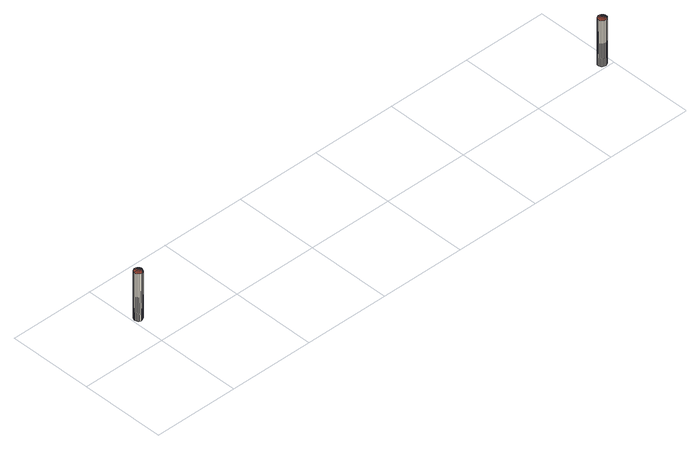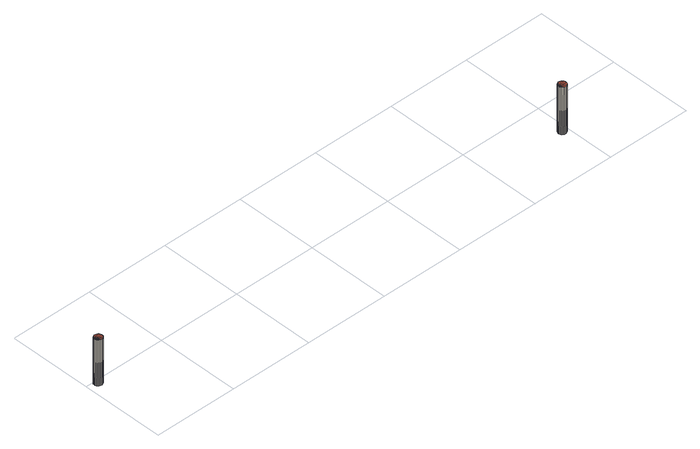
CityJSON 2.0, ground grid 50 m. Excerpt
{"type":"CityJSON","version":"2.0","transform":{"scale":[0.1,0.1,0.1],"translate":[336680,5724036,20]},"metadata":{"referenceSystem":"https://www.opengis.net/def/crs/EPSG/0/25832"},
"CityObjects":{
"building1":{"type":"Building","attributes":{"Geometrietyp2DReferenz":"1000","Gemeindeschluessel":"05170048","function":"51002_1251","roofType":"1000","measuredHeight":29.66},"geometry":[{"type":"Solid","lod":"2","boundaries":[[[[0,1,2]],[[1,3,2]],[[4,5,0]],[[5,1,0]],[[6,7,4]],[[7,5,4]],[[8,9,6]],[[9,7,6]],[[10,11,8]],[[11,9,8]],[[12,13,10]],[[13,11,10]],[[14,15,12]],[[15,13,12]],[[16,17,14]],[[17,15,14]],[[18,19,16]],[[19,17,16]],[[20,21,18]],[[21,19,18]],[[22,23,20]],[[23,21,20]],[[24,25,22]],[[25,23,22]],[[26,27,24]],[[27,25,24]],[[28,29,26]],[[29,27,26]],[[30,31,28]],[[31,29,28]],[[32,33,30]],[[33,31,30]],[[34,35,32]],[[35,33,32]],[[36,37,34]],[[2,3,38]],[[37,35,34]],[[38,39,36]],[[39,37,36]],[[3,39,38]],[[35,37,39]],[[3,1,39]],[[1,5,39]],[[5,7,39]],[[7,9,39]],[[9,11,39]],[[11,13,39]],[[13,15,39]],[[15,17,39]],[[17,19,39]],[[19,21,39]],[[21,23,39]],[[23,25,39]],[[25,27,39]],[[27,29,39]],[[29,31,39]],[[31,33,39]],[[33,35,39]],[[0,2,4]],[[2,38,4]],[[38,36,4]],[[36,34,4]],[[34,32,4]],[[32,30,4]],[[30,28,4]],[[28,26,4]],[[26,24,4]],[[24,22,4]],[[22,20,4]],[[20,18,4]],[[18,16,4]],[[16,14,4]],[[14,12,4]],[[12,10,4]],[[10,8,4]],[[8,6,4]]]],"semantics":{"surfaces":[{"type":"WallSurface"},{"type":"GroundSurface"},{"type":"RoofSurface"}],"values":[[0,0,0,0,0,0,0,0,0,0,0,0,0,0,0,0,0,0,0,0,0,0,0,0,0,0,0,0,0,0,0,0,0,0,0,0,0,0,0,0,1,1,1,1,1,1,1,1,1,1,1,1,1,1,1,1,1,1,2,2,2,2,2,2,2,2,2,2,2,2,2,2,2,2,2,2]]}}]},
"building2":{"type":"Building","attributes":{"Geometrietyp2DReferenz":"1000","Gemeindeschluessel":"05170048","function":"51002_1251","roofType":"1000","measuredHeight":28.75},"geometry":[{"type":"Solid","lod":"2","boundaries":[[[[40,41,42]],[[41,43,42]],[[44,45,40]],[[45,41,40]],[[46,47,44]],[[47,45,44]],[[48,49,46]],[[49,47,46]],[[50,51,48]],[[51,49,48]],[[52,53,50]],[[53,51,50]],[[54,55,52]],[[55,53,52]],[[56,57,54]],[[57,55,54]],[[58,59,56]],[[59,57,56]],[[60,61,58]],[[61,59,58]],[[62,63,60]],[[63,61,60]],[[64,65,66]],[[66,65,62]],[[65,63,62]],[[67,64,66]],[[68,69,67]],[[69,64,67]],[[70,71,68]],[[71,69,68]],[[72,73,70]],[[73,71,70]],[[74,75,72]],[[75,73,72]],[[76,77,74]],[[77,75,74]],[[78,79,76]],[[79,77,76]],[[42,43,78]],[[43,79,78]],[[43,41,79]],[[41,45,79]],[[45,47,79]],[[47,49,79]],[[49,51,79]],[[51,53,79]],[[53,55,79]],[[55,57,79]],[[57,59,79]],[[59,61,79]],[[61,63,79]],[[63,65,79]],[[65,64,79]],[[64,69,79]],[[69,71,79]],[[71,73,79]],[[73,75,79]],[[75,77,79]],[[40,42,44]],[[42,78,44]],[[78,76,44]],[[76,74,44]],[[74,72,44]],[[72,70,44]],[[70,68,44]],[[68,67,44]],[[67,66,44]],[[66,62,44]],[[62,60,44]],[[60,58,44]],[[58,56,44]],[[56,54,44]],[[54,52,44]],[[52,50,44]],[[50,48,44]],[[48,46,44]]]],"semantics":{"surfaces":[{"type":"WallSurface"},{"type":"GroundSurface"},{"type":"RoofSurface"}],"values":[[0,0,0,0,0,0,0,0,0,0,0,0,0,0,0,0,0,0,0,0,0,0,0,0,0,0,0,0,0,0,0,0,0,0,0,0,0,0,0,0,1,1,1,1,1,1,1,1,1,1,1,1,1,1,1,1,1,1,2,2,2,2,2,2,2,2,2,2,2,2,2,2,2,2,2,2]]}}]}
},
"vertices":[
[57,210,301],[57,210,5],[52,217,301],[52,217,5],[59,203,301],[59,203,5],[59,195,301],[59,195,5],[57,188,301],[57,188,5],[52,181,301],[52,181,5],[46,177,301],[46,177,5],[39,174,301],[39,174,5],[31,174,301],[31,174,5],[23,177,301],[23,177,5],[17,181,301],[17,181,5],[12,188,301],[12,188,5],[10,195,301],[10,195,5],[10,203,301],[10,203,5],[12,210,301],[12,210,5],[17,217,301],[17,217,5],[23,221,301],[23,221,5],[31,224,301],[31,224,5],[39,224,301],[39,224,5],[46,221,301],[46,221,5],
[2968,38,302],[2968,38,15],[2963,44,302],[2963,44,15],[2970,30,302],[2970,30,15],[2970,22,302],[2970,22,15],[2968,15,302],[2968,15,15],[2963,9,302],[2963,9,15],[2957,4,302],[2957,4,15],[2950,2,302],[2950,2,15],[2942,2,302],[2942,2,15],[2934,4,302],[2934,4,15],[2928,9,302],[2928,9,15],[2923,15,302],[2923,15,15],[2921,30,15],[2921,22,15],[2921,22,302],[2921,30,302],[2923,38,302],[2923,38,15],[2928,44,302],[2928,44,15],[2934,48,302],[2934,48,15],[2942,51,302],[2942,51,15],[2950,51,302],[2950,51,15],[2957,48,302],[2957,48,15]
]}
